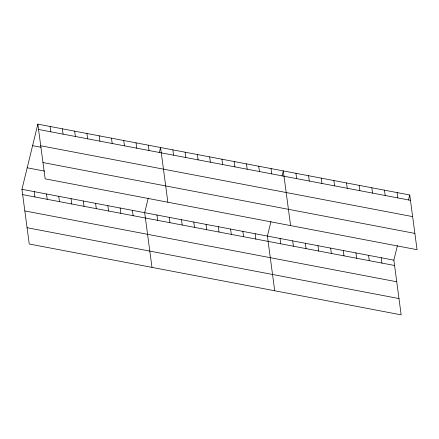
<?xml version="1.0" encoding="UTF-8"?>
<svg xmlns="http://www.w3.org/2000/svg" width="439" height="439" viewBox="0 0 439 439"><rect width="100%" height="100%" fill="white"/><g stroke="black" fill="none" stroke-linecap="round" stroke-linejoin="round"><path stroke-width="0.66" d="M397.41 245.61L393.86 260.157L401.158 314.856L29.248 244.007L21.95 189.308L37.842 124.144L409.752 194.993L417.05 249.692L45.14 178.843L37.842 124.144M148.228 198.137L144.678 212.685L151.982 267.389M159.335 152.58L160.57 147.52L167.868 202.225M270.956 221.519L267.411 236.067L274.71 290.766M282.068 175.962L283.303 170.903L290.602 225.608M408.517 200.052L409.752 194.993M38.55 129.467L410.46 200.316M40.723 145.764L412.638 216.614M32.596 145.649L40.992 147.246M42.967 162.551L414.877 233.4M27.196 167.802L44.635 171.122M21.95 189.308L393.86 260.157M22.663 194.631L394.573 265.48M24.836 210.929L396.746 281.778M27.075 227.715L398.985 298.564M397.108 192.584L397.816 197.907M384.46 190.175L385.173 195.498M371.817 187.766L372.524 193.089M381.217 257.748L381.925 263.071M368.573 255.339L369.281 260.662M359.173 185.357L359.881 190.68M355.925 252.93L356.638 258.253M346.525 182.948L347.238 188.276M343.282 250.521L343.989 255.844M333.881 180.539L334.589 185.867M330.638 248.112L331.346 253.435M321.238 178.13L321.946 183.458M308.59 175.721L309.303 181.049M317.99 245.703L318.703 251.026M305.346 243.294L306.054 248.617M295.946 173.312L296.654 178.64M292.703 240.885L293.411 246.208M271.028 168.565L271.741 173.893M280.055 238.476L280.768 243.799M258.758 166.227L259.465 171.556M246.482 163.89L247.195 169.213M255.136 233.729L255.849 239.052M234.206 161.552L234.92 166.875M242.866 231.391L243.574 236.714M221.936 159.214L222.644 164.537M230.59 229.054L231.304 234.377M209.661 156.877L210.374 162.2M218.32 226.716L219.028 232.039M197.391 154.539L198.099 159.862M206.045 224.378L206.758 229.701M185.115 152.201L185.829 157.524M193.775 222.041L194.482 227.364M172.845 149.864L173.553 155.186M181.499 219.698L182.212 225.026M169.229 217.36L169.937 222.688M148.3 145.183L149.008 150.511M156.953 215.022L157.667 220.351M136.024 142.845L136.738 148.173M123.754 140.507L124.462 145.836M132.408 210.347L133.116 215.675M111.479 138.17L112.186 143.498M120.132 208.009L120.846 213.338M99.203 135.832L99.916 141.16M107.862 205.671L108.57 211M86.933 133.494L87.641 138.823M95.587 203.334L96.3 208.662M74.657 131.157L75.371 136.485M83.317 200.996L84.025 206.325M62.387 128.819L63.095 134.147M71.041 198.658L71.755 203.981M50.112 126.481L50.825 131.804M58.771 196.321L59.479 201.644M46.496 193.983L47.209 199.306M34.226 191.645L34.933 196.968"/></g></svg>
